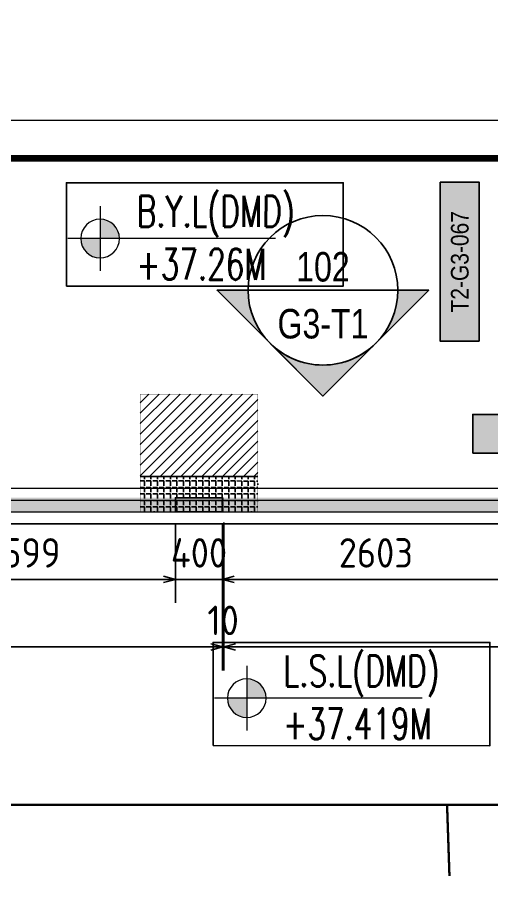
# Model space of a CAD drawing. Header units: centimetres. Extents: x -6122352 to 7132207, y -1694241 to 1947892.
# Drawn here: x 9685 to 13704, y -111773 to -104252 of the extents above; entities that cross this region are included whole.
import ezdxf
from ezdxf.enums import TextEntityAlignment as Align
from ezdxf.xclip import XClip

# ---------------------------------------------------------------- set-up
doc = ezdxf.new("R2010")
doc.units = ezdxf.units.CM
doc.header["$MEASUREMENT"] = 0
doc.header["$XCLIPFRAME"] = 2
doc.header["$PDMODE"] = 66
doc.header["$PDSIZE"] = 100
doc.linetypes.add('DASHED2', pattern=[0.375, 0.25, -0.125])
doc.linetypes.add('XR-AR-END-SETTING OUT PLAN$0$23261-XR-AR-SI-GF$0$HIDDEN', pattern=[0.375, 0.25, -0.125])
for name, color, linetype in [('00-MI-DIM', 7, 'Continuous'), ('23585-XR-AR-BOUNDARY WALLS AND SETBACKS$0$setback', 7, 'XR-AR-END-SETTING OUT PLAN$0$23261-XR-AR-SI-GF$0$HIDDEN'), ('@MI-FOOTINGS', 7, 'Continuous'), ('@MI-REF LAYER', 7, 'Continuous'), ('@MI-TYPE-01', 30, 'Continuous'), ('A-GLASS HATCH', 7, 'Continuous'), ('B_TH_4', 7, 'Continuous'), ('PANEL-TAGS', 7, 'Continuous'), ('XR-AR-END-SETTING OUT PLAN$0$23585-XR-AR-END-GROUND FLOOR$0$A-Flor-Strs', 1, 'Continuous'), ('XREF1$0$S-LEVELS', 2, 'Continuous'), ('XREF1$0$TYPICAL NEW PROFILE', 3, 'Continuous')]:
    doc.layers.add(name, color=color, linetype=linetype)
for name, color, linetype, lineweight, true_color in [('08-Compound Wall-2', 6, 'Continuous', 25, 0xff00ff), ('23585-XR-AR-DAMAC PLOT LIMITS$0$1-End units', 7, 'Continuous', 5, 0xf8991e), ('23585-XR-AR-DAMAC PLOT LIMITS$0$1-Open Space', 7, 'Continuous', 5, 0x90cf5a)]:
    doc.layers.add(name, color=color, linetype=linetype, lineweight=lineweight, true_color=true_color)
doc.layers.add('A-ANNO-TEXT', color=3, linetype='Continuous', lineweight=25)
doc.layers.add('XREF1$0$36-TAGLVL', color=23, linetype='Continuous', lineweight=9)
doc.styles.add('Arial Narrow', font='ARIALN.TTF', dxfattribs={"width": 0.95, "height": 500})
doc.styles.add('PANELTAG_STYLE', font='arial.ttf')
doc.styles.add('Schueco-BEMSTIL', font='isocpeur.ttf', dxfattribs={"width": 0.9})
doc.styles.add('XREF1$0$DLT_TEXT', font='romans.shx', dxfattribs={"width": 0.7})
doc.dimstyles.new('MI- JWC-TXT-2.5 MM', dxfattribs={"dimscale": 1.5, "dimtxt": 2.5, "dimasz": 1, "dimexe": 2, "dimexo": 1, "dimgap": 1, "dimtad": 1, "dimdec": 0, "dimdsep": 46, "dimtxsty": 'Schueco-BEMSTIL', "dimblk": 'OPEN30', "dimcen": 0, "dimdle": 2, "dimclrd": 140, "dimclre": 8, "dimclrt": 40, "dimadec": 0, "dimazin": 2, "dimtfac": 1, "dimtdec": 0, "dimtix": 1, "dimtmove": 2, "dimatfit": 3, "dimldrblk": 'OPEN', "dimfxl": 2, "dimlwd": -1, "dimlwe": -1, "dimarcsym": 0})

# ---------------------------------------------------------------- blocks, each defined once
blk = doc.blocks.new('23585-XR-AR-BOUNDARY WALLS AND SETBACKS')
at = {"layer": '08-Compound Wall-2'}
for points in [[(496457.5374, 2768843.6994), (496475.1589, 2768827.5531), (496481.207, 2768834.1539), (496485.2592, 2768838.5765), (496487.387, 2768840.8987), (496489.314, 2768843.0015), (496493.3674, 2768847.4253), (496493.57, 2768847.6464), (496497.4208, 2768851.8491), (496497.6234, 2768852.0702), (496501.6768, 2768856.4941), (496503.5346, 2768858.5215), (496485.9133, 2768874.6678)], [(496457.5374, 2768843.6994), (496457.4023, 2768843.5519), (496475.1712, 2768827.2705), (496481.3544, 2768834.0187), (496485.4066, 2768838.4413), (496487.5344, 2768840.7635), (496505.1555, 2768824.6169), (496505.2906, 2768824.7644)]]:
    blk.add_lwpolyline(points, dxfattribs=at)
at = {"layer": '23585-XR-AR-BOUNDARY WALLS AND SETBACKS$0$setback', "ltscale": 40, "const_width": 0.05}
blk.add_lwpolyline([(496485.0601, 2768871.5163), (496480.9052, 2768866.9817), (496476.8518, 2768862.5581), (496472.7985, 2768858.1342), (496468.745, 2768853.7105), (496464.6916, 2768849.2868), (496460.535, 2768844.7504), (496474.9123, 2768831.5767), (496479.0688, 2768836.113), (496483.121, 2768840.5356), (496485.2488, 2768842.8578), (496487.1759, 2768844.9607), (496491.2292, 2768849.3844), (496491.4314, 2768849.6052), (496495.2826, 2768853.8082), (496495.4848, 2768854.029), (496499.4373, 2768858.3426), (496485.0601, 2768871.5163)], dxfattribs=at)
blk = doc.blocks.new('A$C9d9485f6')
at = {"layer": 'A-ANNO-TEXT', "rotation": 312.4881850805905}
blk.add_blockref('23585-XR-AR-BOUNDARY WALLS AND SETBACKS', (-2377088.5348, -1504219.2521), dxfattribs=at)
blk = doc.blocks.new('23585-XR-AR-DAMAC PLOT LIMITS')
at = {"layer": '23585-XR-AR-DAMAC PLOT LIMITS$0$1-End units', "color": 251, "true_color": 0x636466}
blk.add_lwpolyline([(496481.2807, 2768834.0863), (496475.0975, 2768827.3381), (496457.4023, 2768843.5519), (496463.5857, 2768850.3001)], close=True, dxfattribs=at)
at = {"layer": '23585-XR-AR-DAMAC PLOT LIMITS$0$1-Open Space', "color": 251, "true_color": 0x636466}
blk.add_lwpolyline([(496481.2807, 2768834.0863), (496485.3329, 2768838.5089), (496487.4607, 2768840.8311), (496505.1555, 2768824.6169), (496500.9775, 2768820.0575), (496490.9427, 2768817.5725, 0.00131), (496483.6115, 2768820.2427, 0.002559), (496469.2457, 2768825.3501, -0.016443), (496465.7593, 2768826.6997, -0.023581), (496460.9327, 2768829.0277), (496464.1167, 2768834.2181), (496458.9169, 2768837.4077), (496455.7333, 2768832.2175, -0.007148), (496454.4089, 2768833.1595), (496453.7741, 2768839.5923), (496457.4023, 2768843.5519), (496475.0975, 2768827.3381)], format="xyb", close=True, dxfattribs=at)
blk = doc.blocks.new('A$Cf093b529')
at = {"layer": 'A-ANNO-TEXT'}
blk.add_blockref('23585-XR-AR-DAMAC PLOT LIMITS', (-495391.9901, -2768603.4419), dxfattribs=at)
blk = doc.blocks.new('XR-AR-END-SETTING OUT PLAN')
at = {"layer": 'XR-AR-END-SETTING OUT PLAN$0$23585-XR-AR-END-GROUND FLOOR$0$A-Flor-Strs', "color": 8}
for points in [[(3000.1, 19773.3), (3000.1, 20973.3), (9090, 20973.2)], [(3300.1, 19773.3), (3300.1, 20673.3), (9090, 20673.3)]]:
    blk.add_lwpolyline(points, dxfattribs=at)
blk = doc.blocks.new('END UNIT')
at = {"xscale": 0.001, "yscale": 0.001, "zscale": 0.001}
blk.add_blockref('XR-AR-END-SETTING OUT PLAN', (-9.1502, 0), dxfattribs=at)
blk = doc.blocks.new('TH_4')
at = {"xscale": -1}
blk.add_blockref('END UNIT', (495826.3054, 2769130.5141), dxfattribs=at)
blk = doc.blocks.new('A$C780da55d')
at = {"layer": 'B_TH_4', "xscale": 1.000039159572381, "yscale": 1.000039159572381, "zscale": 1.000039159572381}
blk.add_blockref('TH_4', (-495814.0705, -2769239.3021), dxfattribs=at)
blk = doc.blocks.new('23585-XR-AR-MALDIVE-2$0$TH_4')
blk.add_blockref('A$C780da55d', (495794.6554, 2769130.8641))
blk = doc.blocks.new('A$C7cae1d29')
at = {"color": 1, "true_color": 0xeb0000, "const_width": 0.008}
blk.add_lwpolyline([(33.1501, 0.0002), (27.1501, 0.0002), (21.1502, 0.0003), (15.1501, 0.0002), (9.1502, 0.0003), (0, 0.0003), (0.0003, 24.0004), (2.8502, 24.0003), (8.8502, 24.0003), (9.1502, 24.0003), (14.8502, 24.0003), (15.1502, 24.0003), (21.1502, 24.0003), (24.0024, 24.0001), (27.152, 24.0001), (33.1504, 24.0002), (42.303, 24.0002), (42.3028, 0)], close=True, dxfattribs=at)
blk = doc.blocks.new('XREF1$0$LVL  ATTR')
at = {"color": 7}
blk.add_wipeout([(-0.3373, 0.3835), (1.8973, 0.3835), (1.8973, -0.4505), (-0.3373, -0.4505)], dxfattribs=at)
at = {"layer": 'XREF1$0$36-TAGLVL', "extrusion": (-4.88814e-07, 1.40652e-17, 1)}
h = blk.add_hatch(color=252, dxfattribs=at)
h.paths.add_polyline_path([(-0.0654, 0.1563, 0.414214), (-0.2216, 0), (-0.0654, 0)])
h.paths.add_polyline_path([(0.0909, 0), (-0.0654, 0), (-0.0654, -0.1562, 0.414214)])
for p, q in [((-0.0654, -0.2604), (-0.0654, 0.2604)), ((1.3511, 0, 0), (-0.3253, 0, 0))]:
    blk.add_line(p, q, dxfattribs=at)
blk.add_circle((-0.0654, 0, 0), 0.1562, dxfattribs=at)
at = {"layer": 'XREF1$0$S-LEVELS', "color": 1}
blk.add_lwpolyline([(-0.3373, 0.3835), (1.8973, 0.3835), (1.8973, -0.4505), (-0.3373, -0.4505)], close=True, dxfattribs=at)
at = {"layer": 'XREF1$0$TYPICAL NEW PROFILE', "color": 3, "style": 'XREF1$0$DLT_TEXT', "width": 0.7}
for tag, p in [('+0.00M', (0.2413, 0.0671, -0.0001)), ('S.S.L', (0.2413, -0.3453, -0.0001))]:
    blk.add_attdef(tag, p, '', height=0.25, dxfattribs=at)
blk = doc.blocks.new('A$C9394d01d')
at = {"color": 1, "true_color": 0xeb0000, "const_width": 0.008}
blk.add_lwpolyline([(34.126, -22.1802), (28.126, -22.1802), (22.1261, -22.18), (16.126, -22.1802), (10.1261, -22.18), (0.9759, -22.18), (0.9762, 1.82), (3.8262, 1.8199), (9.8262, 1.8199), (10.1261, 1.82), (15.8262, 1.8199), (16.1261, 1.82), (22.1261, 1.82), (24.9783, 1.8198), (28.128, 1.8198), (34.1263, 1.8198), (43.2789, 1.8198), (43.2787, -22.1803)], close=True, dxfattribs=at)
blk = doc.blocks.new('RCC COPING')
at = {"layer": '@MI-TYPE-01', "transparency": 33554679}
h = blk.add_hatch(color=8, dxfattribs=at)
h.dxf.hatch_style = 1
h.paths.add_polyline_path([(60, 200), (-60, 200), (-60, -200), (60, -200)])
at = {"layer": '@MI-TYPE-01', "color": 30}
blk.add_lwpolyline([(-60, 200), (60, 200), (60, -200), (-60, -200)], close=True, dxfattribs=at)
blk = doc.blocks.new('_Open30')
at = {"color": 0, "linetype": 'ByBlock', "lineweight": -2}
for p, q in [((-1, 0.268), (0, 0)), ((0, 0), (-1, -0.268)), ((0, 0), (-1, 0))]:
    blk.add_line(p, q, dxfattribs=at)
blk = doc.blocks.new('*D1854')
at = {"layer": '@MI-TYPE-01', "color": 8, "transparency": 16777216}
for p, q in [((8424.2, -108549.5), (8424.2, -109222.4)), ((11023, -108548.6), (11023, -109222.4))]:
    blk.add_line(p, q, dxfattribs=at)
at = {"layer": '@MI-TYPE-01', "color": 140, "transparency": 16777216}
blk.add_line((8524.2, -109022.4), (10923, -109022.4), dxfattribs=at)
at = {"layer": 'Defpoints', "color": 0, "transparency": 16777216}
for p in [(8424.2, -108449.5), (11023, -108448.6), (11023, -109022.4)]:
    blk.add_point(p, dxfattribs=at)
at = {"layer": '@MI-TYPE-01', "color": 140, "transparency": 16777216, "xscale": 100, "yscale": 100, "zscale": 100, "rotation": 180}
blk.add_blockref('_Open30', (8424.2, -109022.4), dxfattribs=at)
at = {"layer": '@MI-TYPE-01', "color": 140, "transparency": 16777216, "xscale": 100, "yscale": 100, "zscale": 100}
blk.add_blockref('_Open30', (11023, -109022.4), dxfattribs=at)
at = {"layer": '@MI-TYPE-01', "color": 40, "transparency": 16777216, "insert": (9723.6, -108797.4), "char_height": 250, "attachment_point": 5, "style": 'Schueco-BEMSTIL'}
blk.add_mtext('2599', dxfattribs=at)
blk = doc.blocks.new('_Open')
at = {"color": 0, "linetype": 'ByBlock', "lineweight": -2}
for p, q in [((-1, 0.2), (0, 0)), ((-1, -0.2), (0, 0)), ((0, 0), (-1, 0))]:
    blk.add_line(p, q, dxfattribs=at)
blk = doc.blocks.new('*D1855')
at = {"layer": '@MI-TYPE-01', "color": 8, "transparency": 16777216}
for p, q in [((11023, -108548.6), (11023, -109222.4)), ((11423, -108548.6), (11423, -109222.4))]:
    blk.add_line(p, q, dxfattribs=at)
at = {"layer": '@MI-TYPE-01', "color": 140, "transparency": 16777216}
for p, q in [((10923, -109022.4), (10823, -109022.4)), ((11023, -109022.4), (11423, -109022.4)), ((11523, -109022.4), (11623, -109022.4))]:
    blk.add_line(p, q, dxfattribs=at)
at = {"layer": 'Defpoints', "color": 0, "transparency": 16777216}
for p in [(11023, -108448.6), (11423, -108448.6), (11423, -109022.4)]:
    blk.add_point(p, dxfattribs=at)
at = {"layer": '@MI-TYPE-01', "color": 140, "transparency": 16777216, "xscale": 100, "yscale": 100, "zscale": 100}
blk.add_blockref('_Open30', (11023, -109022.4), dxfattribs=at)
at = {"layer": '@MI-TYPE-01', "color": 140, "transparency": 16777216, "xscale": 100, "yscale": 100, "zscale": 100, "rotation": 180}
blk.add_blockref('_Open30', (11423, -109022.4), dxfattribs=at)
at = {"layer": '@MI-TYPE-01', "color": 40, "transparency": 16777216, "insert": (11223, -108797.4), "char_height": 250, "attachment_point": 5, "style": 'Schueco-BEMSTIL'}
blk.add_mtext('400', dxfattribs=at)
blk = doc.blocks.new('*D1856')
at = {"layer": '@MI-TYPE-01', "color": 8, "transparency": 16777216}
for p, q in [((11423, -108548.6), (11423, -109222.4)), ((14025.8, -108551.4), (14025.8, -109222.4))]:
    blk.add_line(p, q, dxfattribs=at)
at = {"layer": '@MI-TYPE-01', "color": 140, "transparency": 16777216}
blk.add_line((11523, -109022.4), (13925.8, -109022.4), dxfattribs=at)
at = {"layer": 'Defpoints', "color": 0, "transparency": 16777216}
for p in [(11423, -108448.6), (14025.8, -108451.4), (14025.8, -109022.4)]:
    blk.add_point(p, dxfattribs=at)
at = {"layer": '@MI-TYPE-01', "color": 140, "transparency": 16777216, "xscale": 100, "yscale": 100, "zscale": 100, "rotation": 180}
blk.add_blockref('_Open30', (11423, -109022.4), dxfattribs=at)
at = {"layer": '@MI-TYPE-01', "color": 140, "transparency": 16777216, "xscale": 100, "yscale": 100, "zscale": 100}
blk.add_blockref('_Open30', (14025.8, -109022.4), dxfattribs=at)
at = {"layer": '@MI-TYPE-01', "color": 40, "transparency": 16777216, "insert": (12724.4, -108797.4), "char_height": 250, "attachment_point": 5, "style": 'Schueco-BEMSTIL'}
blk.add_mtext('2603', dxfattribs=at)
blk = doc.blocks.new('*D1864')
at = {"layer": '@MI-TYPE-01', "color": 8, "transparency": 16777216}
for p, q in [((5199.6, -108548.4), (5199.6, -109795.8)), ((11423, -108548.6), (11423, -109795.8))]:
    blk.add_line(p, q, dxfattribs=at)
at = {"layer": '@MI-TYPE-01', "color": 140, "transparency": 16777216}
blk.add_line((5299.6, -109595.8), (11323, -109595.8), dxfattribs=at)
at = {"layer": 'Defpoints', "color": 0, "transparency": 16777216}
for p in [(5199.6, -108448.4), (11423, -108448.6), (11423, -109595.8)]:
    blk.add_point(p, dxfattribs=at)
at = {"layer": '@MI-TYPE-01', "color": 140, "transparency": 16777216, "xscale": 100, "yscale": 100, "zscale": 100, "rotation": 180}
blk.add_blockref('_Open30', (5199.6, -109595.8), dxfattribs=at)
at = {"layer": '@MI-TYPE-01', "color": 140, "transparency": 16777216, "xscale": 100, "yscale": 100, "zscale": 100}
blk.add_blockref('_Open30', (11423, -109595.8), dxfattribs=at)
at = {"layer": '@MI-TYPE-01', "color": 40, "transparency": 16777216, "insert": (8311.3, -109370.8), "char_height": 250, "attachment_point": 5, "style": 'Schueco-BEMSTIL'}
blk.add_mtext('6223', dxfattribs=at)
blk = doc.blocks.new('*D1865')
at = {"layer": '@MI-TYPE-01', "color": 8, "transparency": 16777216}
for p, q in [((11423, -108548.6), (11423, -109795.8)), ((11433, -108538.2), (11433, -109795.8))]:
    blk.add_line(p, q, dxfattribs=at)
at = {"layer": '@MI-TYPE-01', "color": 140, "transparency": 16777216}
for p, q in [((11323, -109595.8), (11223, -109595.8)), ((11423, -109595.8), (11433, -109595.8)), ((11533, -109595.8), (11633, -109595.8))]:
    blk.add_line(p, q, dxfattribs=at)
at = {"layer": 'Defpoints', "color": 0, "transparency": 16777216}
for p in [(11423, -108448.6), (11433, -108438.2), (11433, -109595.8)]:
    blk.add_point(p, dxfattribs=at)
at = {"layer": '@MI-TYPE-01', "color": 140, "transparency": 16777216, "xscale": 100, "yscale": 100, "zscale": 100}
blk.add_blockref('_Open30', (11423, -109595.8), dxfattribs=at)
at = {"layer": '@MI-TYPE-01', "color": 140, "transparency": 16777216, "xscale": 100, "yscale": 100, "zscale": 100, "rotation": 180}
blk.add_blockref('_Open30', (11433, -109595.8), dxfattribs=at)
at = {"layer": '@MI-TYPE-01', "color": 40, "transparency": 16777216, "insert": (11428, -109370.8), "char_height": 250, "attachment_point": 5, "style": 'Schueco-BEMSTIL'}
blk.add_mtext('10', dxfattribs=at)
blk = doc.blocks.new('*D1866')
at = {"layer": '@MI-TYPE-01', "color": 8, "transparency": 16777216}
for p, q in [((11433, -108538.2), (11433, -109795.8)), ((17421.6, -108548.6), (17421.6, -109795.8))]:
    blk.add_line(p, q, dxfattribs=at)
at = {"layer": '@MI-TYPE-01', "color": 140, "transparency": 16777216}
blk.add_line((11533, -109595.8), (17321.6, -109595.8), dxfattribs=at)
at = {"layer": 'Defpoints', "color": 0, "transparency": 16777216}
for p in [(11433, -108438.2), (17421.6, -108448.6), (17421.6, -109595.8)]:
    blk.add_point(p, dxfattribs=at)
at = {"layer": '@MI-TYPE-01', "color": 140, "transparency": 16777216, "xscale": 100, "yscale": 100, "zscale": 100, "rotation": 180}
blk.add_blockref('_Open30', (11433, -109595.8), dxfattribs=at)
at = {"layer": '@MI-TYPE-01', "color": 140, "transparency": 16777216, "xscale": 100, "yscale": 100, "zscale": 100}
blk.add_blockref('_Open30', (17421.6, -109595.8), dxfattribs=at)
at = {"layer": '@MI-TYPE-01', "color": 40, "transparency": 16777216, "insert": (14427.3, -109370.8), "char_height": 250, "attachment_point": 5, "style": 'Schueco-BEMSTIL'}
blk.add_mtext('5989', dxfattribs=at)
blk = doc.blocks.new('PANELTAG')
at = {"layer": 'PANEL-TAGS', "color": 1}
blk.add_lwpolyline([(-13.5, -3.3), (13.5, -3.3), (13.5, 3.3), (-13.5, 3.3)], close=True, dxfattribs=at)
at = {"layer": 'PANEL-TAGS', "color": 40, "true_color": 0xffd700}
blk.add_solid([(-13.5, -3.3), (13.5, -3.3), (-13.5, 3.3), (13.5, 3.3)], dxfattribs=at)
at = {"layer": 'PANEL-TAGS', "color": 5, "style": 'PANELTAG_STYLE', "width": 0.85}
blk.add_attdef('TAGNO', text='', height=3, dxfattribs=at).set_placement((0, 0), align=Align.MIDDLE)
blk = doc.blocks.new('M3 REF WITH TABLES')
at = {"color": 1, "const_width": 0.02}
blk.add_lwpolyline([(17.7479, -15.9343), (21.306, -15.9543), (25.1089, -11.8042), (25.5684, -12.1975), (25.1089, -11.8042), (29.9205, -6.5531), (29.9213, -2.6436)], dxfattribs=at)
at = {"color": 10, "const_width": 0.001}
blk.add_lwpolyline([(23.8784, -9.4656), (17.6952, -16.2138)], dxfattribs=at)
blk = doc.blocks.new('T1-FOOTING')
at = {"transparency": 33554679}
h = blk.add_hatch(dxfattribs=at)
h.set_pattern_fill('ANGLE', color=256, scale=500)
h.set_pattern_definition([(0, (0, 0), (0, 137.5), [100, -37.5]), (90, (0, 0), (-137.5, 8e-15), [100, -37.5])])
h.paths.add_polyline_path([(-500, -300), (500, -300), (500, 0), (-500, 0)])
h.paths.add_polyline_path([(-499.75, -299.75), (499.75, -299.75), (499.75, -0.25), (-499.75, -0.25)], flags=16)
h = blk.add_hatch(dxfattribs=at)
h.set_pattern_fill('ANGLE', color=8, scale=200)
h.set_pattern_definition([(0, (0, 0), (0, 55), [40, -15]), (90, (0, 0), (-55, 3e-15), [40, -15])])
h.paths.add_polyline_path([(500, -300), (500, 0), (-500, 0), (-500, -300)])
h = blk.add_hatch(dxfattribs=at)
h.set_pattern_fill('ANSI31', color=8, scale=500)
h.paths.add_polyline_path([(500, -1000), (500, -300), (-500, -300), (-500, -1000)])
at = {"layer": '@MI-TYPE-01', "color": 240, "linetype": 'DASHED2', "true_color": 0xed1f24}
blk.add_line((-500, -300), (500, -300), dxfattribs=at)
at = {"layer": '@MI-TYPE-01', "color": 240, "true_color": 0xed1f24, "const_width": 2.5}
blk.add_lwpolyline([(-500, 0), (500, 0), (500, -1000), (-500, -1000)], close=True, dxfattribs=at)
blk = doc.blocks.new('*U3765')
h = blk.add_hatch(color=94)
edge = h.paths.add_edge_path()
edge.add_line((6.35, 0), (8.98, 0))
edge.add_line((8.98, 0), (0, -8.98))
edge.add_line((0, -8.98), (-8.98, 0))
edge.add_line((-8.98, 0), (-6.35, 0))
edge.add_arc((0, 0), 6.35, 180, 360)
at = {"color": 94}
blk.add_line((-6.35, 0), (6.35, 0), dxfattribs=at)
for points in [[(6.35, 0), (8.98, 0), (0, -8.98), (-8.98, 0), (-6.35, 0, 1)], [(-4.49, -4.49, 0.414214), (4.49, -4.49), (0, -8.98), (-4.49, -4.49)]]:
    blk.add_lwpolyline(points, format="xyb", close=True)
blk.add_circle((0, 0), 6.35, dxfattribs=at)
at = {"style": 'Arial Narrow', "width": 0.95, "flags": 8}
blk.add_attdef('VIEWNUMBER', text='', height=2.5, dxfattribs=at).set_placement((0, 0), align=Align.BOTTOM_CENTER)
blk.add_attdef('SHEETNUMBER', text='', height=2.5, dxfattribs=at).set_placement((0, -1.588), align=Align.TOP_CENTER)

msp = doc.modelspace()

# ---------------------------------------------------------------- linework, layer by layer
at = {"layer": '@MI-REF LAYER', "color": 10, "const_width": 1}
msp.add_lwpolyline([(14221.90618, -108450.5832), (5069.30202, -108448.99706)], dxfattribs=at)

# ---------------------------------------------------------------- block references
at = {"layer": '@MI-REF LAYER', "xscale": 1000, "yscale": 1000, "zscale": 1000}
msp.add_blockref('A$C9d9485f6', (-23958.95046, 48155.57226), dxfattribs=at)

# ---------------------------------------------------------------- dimensions: what is measured, and where the dimension line sits
at = {"layer": '@MI-TYPE-01'}
for base, p1, p2, picture, middle in [((11023.0448, -109022.44963), (8424.16971, -108449.5438), (11023.0448, -108448.59993), '*D1854', (9723.60725, -108797.44963)), ((11423.0448, -109022.44963), (11023.0448, -108448.59993), (11423.0448, -108448.59993), '*D1855', (11223.0448, -108797.44963)), ((14025.75798, -109022.44963), (11423.0448, -108448.59993), (14025.75798, -108451.36619), '*D1856', (12724.40139, -108797.44963))]:
    dim = msp.add_linear_dim(base=base, p1=p1, p2=p2, dimstyle='MI- JWC-TXT-2.5 MM', dxfattribs=at)
    dim.commit()
    dim.dimension.update_dxf_attribs({"geometry": picture, "text_midpoint": middle})

# ---------------------------------------------------------------- next in the draw order: block references
at = {"layer": '@MI-REF LAYER'}
ref = msp.add_blockref('23585-XR-AR-MALDIVE-2$0$TH_4', (496316062.77904, 2768960875.36413), dxfattribs=dict(at, xscale=1000, yscale=1000, zscale=1000, rotation=179.9901606865016))
XClip(ref).set_block_clipping_path([(495793.2153179883, 2769130.5144247264), (495835.2581406492, 2769130.5140801282), (495835.2576190941, 2769154.3133947467), (495826.3056662926, 2769154.3141869735), (495820.3073401563, 2769154.3142064768), (495816.957702864, 2769154.3142027529), (495816.9477785914, 2769154.4542111102), (495814.3055212521, 2769154.4543746579), (495808.0010207752, 2769154.4543374204), (495802.3655115841, 2769154.4543353911), (495802.0106194327, 2769154.4543344257), (495796.0105614755, 2769154.4543345426), (495793.21559742, 2769154.4543973496)])

# ---------------------------------------------------------------- next in the draw order: hatches: boundary and pattern name
at = {"layer": 'A-GLASS HATCH'}
h = msp.add_hatch(color=30, dxfattribs=at)
h.dxf.hatch_style = 1
h.paths.add_polyline_path([(5199.60283, -108333.12125), (11423.0448, -108328.59993), (11423.0448, -108448.59993), (5199.30911, -108449.01959)])
h = msp.add_hatch(color=30, dxfattribs=at)
h.dxf.hatch_style = 1
h.paths.add_polyline_path([(11433.0448, -108328.59993), (17421.59689, -108328.59993), (17421.59689, -108448.59993), (11433.0448, -108448.59993)])

# ---------------------------------------------------------------- next in the draw order: linework, layer by layer
at = {"layer": '@MI-REF LAYER', "color": 1, "const_width": 20}
msp.add_lwpolyline([(5311.02688, -108299.0341), (7699.53686, -110936.44538), (13328.4832, -110937.53099), (13348.82342, -111542.01323), (13328.4832, -110937.53099), (20450.70371, -110938.90461), (23334.20536, -108298.83355)], dxfattribs=at)
at = {"layer": '@MI-TYPE-01', "color": 30, "const_width": 2.5}
msp.add_lwpolyline([(11433.0448, -108328.59993), (17421.59689, -108328.59993), (17421.59689, -108448.59993), (11433.0448, -108448.59993)], close=True, dxfattribs=at)

# ---------------------------------------------------------------- next in the draw order: block references
at = {"layer": '@MI-FOOTINGS', "color": 240, "true_color": 0xed1f24, "rotation": 179.9897341781274}
msp.add_blockref('T1-FOOTING', (11223.0448, -108448.59993), dxfattribs=at)
at = {"layer": '@MI-REF LAYER', "color": 10, "xscale": 1000, "yscale": 1000, "zscale": 1000, "rotation": 179.9901606651968}
msp.add_blockref('A$C7cae1d29', (47376.91396, -84456.1077), dxfattribs=at)
at = {"layer": '@MI-TYPE-01', "color": 30, "rotation": 90}
msp.add_blockref('RCC COPING', (11223.0448, -108388.59993), dxfattribs=at)
at = {"layer": 'PANEL-TAGS'}
ref = msp.add_blockref('PANELTAG', (13436.30925, -106325.4122), dxfattribs=dict(at, xscale=50.00000000000001, yscale=50.00000000000001, zscale=50.00000000000001, rotation=90.00000000000001))
ref.add_attrib('TAGNO', 'T2-G3-067', dxfattribs={"color": 5, "height": 150, "rotation": 90, "style": 'PANELTAG_STYLE', "width": 0.85}).set_placement((13436.30925, -106325.4122), align=Align.MIDDLE_CENTER)
ref = msp.add_blockref('PANELTAG', (14222.02858, -107785.98836), dxfattribs=dict(at, xscale=50, yscale=50, zscale=50))
ref.add_attrib('TAGNO', 'T1-G3-006', dxfattribs={"color": 5, "height": 150, "style": 'PANELTAG_STYLE', "width": 0.85}).set_placement((14222.02858, -107785.98836), align=Align.MIDDLE_CENTER)

# ---------------------------------------------------------------- next in the draw order: block references
at = {"layer": '@MI-REF LAYER', "color": 7}
ref = msp.add_blockref('XREF1$0$LVL  ATTR', (10452.72253, -106127.84255, -0.00031), dxfattribs=dict(at, xscale=-1051.480567989675, yscale=1051.480567989676, zscale=1051.480567989675, rotation=179.9890103371504))
ref.add_attrib('S.S.L', 'B.Y.L(DMD)', (10695.78808, -106027.71754, -0.15142), dxfattribs={"layer": 'XREF1$0$TYPICAL NEW PROFILE', "color": 3, "height": 262.870142, "rotation": 359.989013639, "style": 'XREF1$0$DLT_TEXT', "width": 0.7})
ref.add_attrib('+0.00M', '+37.26M ', (10693.47639, -106477.05209, -0.15142), dxfattribs={"layer": 'XREF1$0$TYPICAL NEW PROFILE', "color": 3, "height": 262.870142, "rotation": 359.989013639, "style": 'XREF1$0$DLT_TEXT', "width": 0.7})
ref = msp.add_blockref('XREF1$0$LVL  ATTR', (11697.47266, -110031.33769, 0), dxfattribs=dict(at, xscale=-1051.480567989675, yscale=1051.480567989676, zscale=1051.480567989675, rotation=179.9900706834572))
ref.add_attrib('S.S.L', 'L.S.L(DMD)', (11940.53635, -109931.20818, -0.15112), dxfattribs={"layer": 'XREF1$0$TYPICAL NEW PROFILE', "color": 3, "height": 262.870142, "rotation": 359.990073966, "style": 'XREF1$0$DLT_TEXT', "width": 0.7})
ref.add_attrib('+0.00M', '+37.419M ', (11938.23298, -110380.54278, -0.15112), dxfattribs={"layer": 'XREF1$0$TYPICAL NEW PROFILE', "color": 3, "height": 262.870142, "rotation": 359.990073966, "style": 'XREF1$0$DLT_TEXT', "width": 0.7})

# ---------------------------------------------------------------- next in the draw order: wipeouts: each hides what was drawn before it
msp.add_wipeout([(16700.17633, -115242.65965), (9730.68945, -115241.3155), (9731.40304, -111541.31556), (16700.88993, -111542.65972)]).dxf.layer = '@MI-REF LAYER'

# ---------------------------------------------------------------- next in the draw order: block references
at = {"layer": '00-MI-DIM'}
ref = msp.add_blockref('*U3765', (12275.42316, -106567.52299, -0.00031), dxfattribs=dict(at, xscale=100, yscale=100, zscale=100))
ref.add_attrib('VIEWNUMBER', '102', dxfattribs={"layer": '0', "height": 250, "style": 'Arial Narrow', "width": 0.95}).set_placement((12275.42316, -106567.52299, -0.00031), align=Align.BOTTOM_CENTER)
ref.add_attrib('SHEETNUMBER', 'G3-T1', dxfattribs={"layer": '0', "height": 250, "style": 'Arial Narrow', "width": 0.95}).set_placement((12275.42316, -106726.27299, -0.00031), align=Align.TOP_CENTER)
at = {"layer": '@MI-REF LAYER', "xscale": 1000, "yscale": 1000, "zscale": 1000}
for name, p, rotation in [('A$Cf093b529', (-891608.73293, 539022.72011), 312.4882903633292), ('M3 REF WITH TABLES', (5073.57098, -84448.84299), 312.4882889992022)]:
    msp.add_blockref(name, p, dxfattribs=dict(at, rotation=rotation))
at = {"layer": '@MI-REF LAYER', "color": 10, "xscale": 1000, "yscale": 1000, "zscale": 1000, "rotation": 179.990160686829}
msp.add_blockref('A$C9394d01d', (48348.4914, -106636.59904), dxfattribs=at)

# ---------------------------------------------------------------- next in the draw order: dimensions: what is measured, and where the dimension line sits
at = {"layer": '@MI-TYPE-01'}
for base, p1, p2, picture, middle in [((11423.0448, -109595.77031), (5199.57112, -108448.37898), (11423.0448, -108448.59993), '*D1864', (8311.30796, -109370.77031)), ((11433.0448, -109595.77031), (11423.0448, -108448.59993), (11433.0448, -108438.2475), '*D1865', (11428.0448, -109370.77031)), ((17421.59689, -109595.77031), (11433.0448, -108438.2475), (17421.59689, -108448.59993), '*D1866', (14427.32085, -109370.77031))]:
    dim = msp.add_linear_dim(base=base, p1=p1, p2=p2, dimstyle='MI- JWC-TXT-2.5 MM', dxfattribs=at)
    dim.commit()
    dim.dimension.update_dxf_attribs({"geometry": picture, "text_midpoint": middle})

doc.saveas('drawing.dxf')
